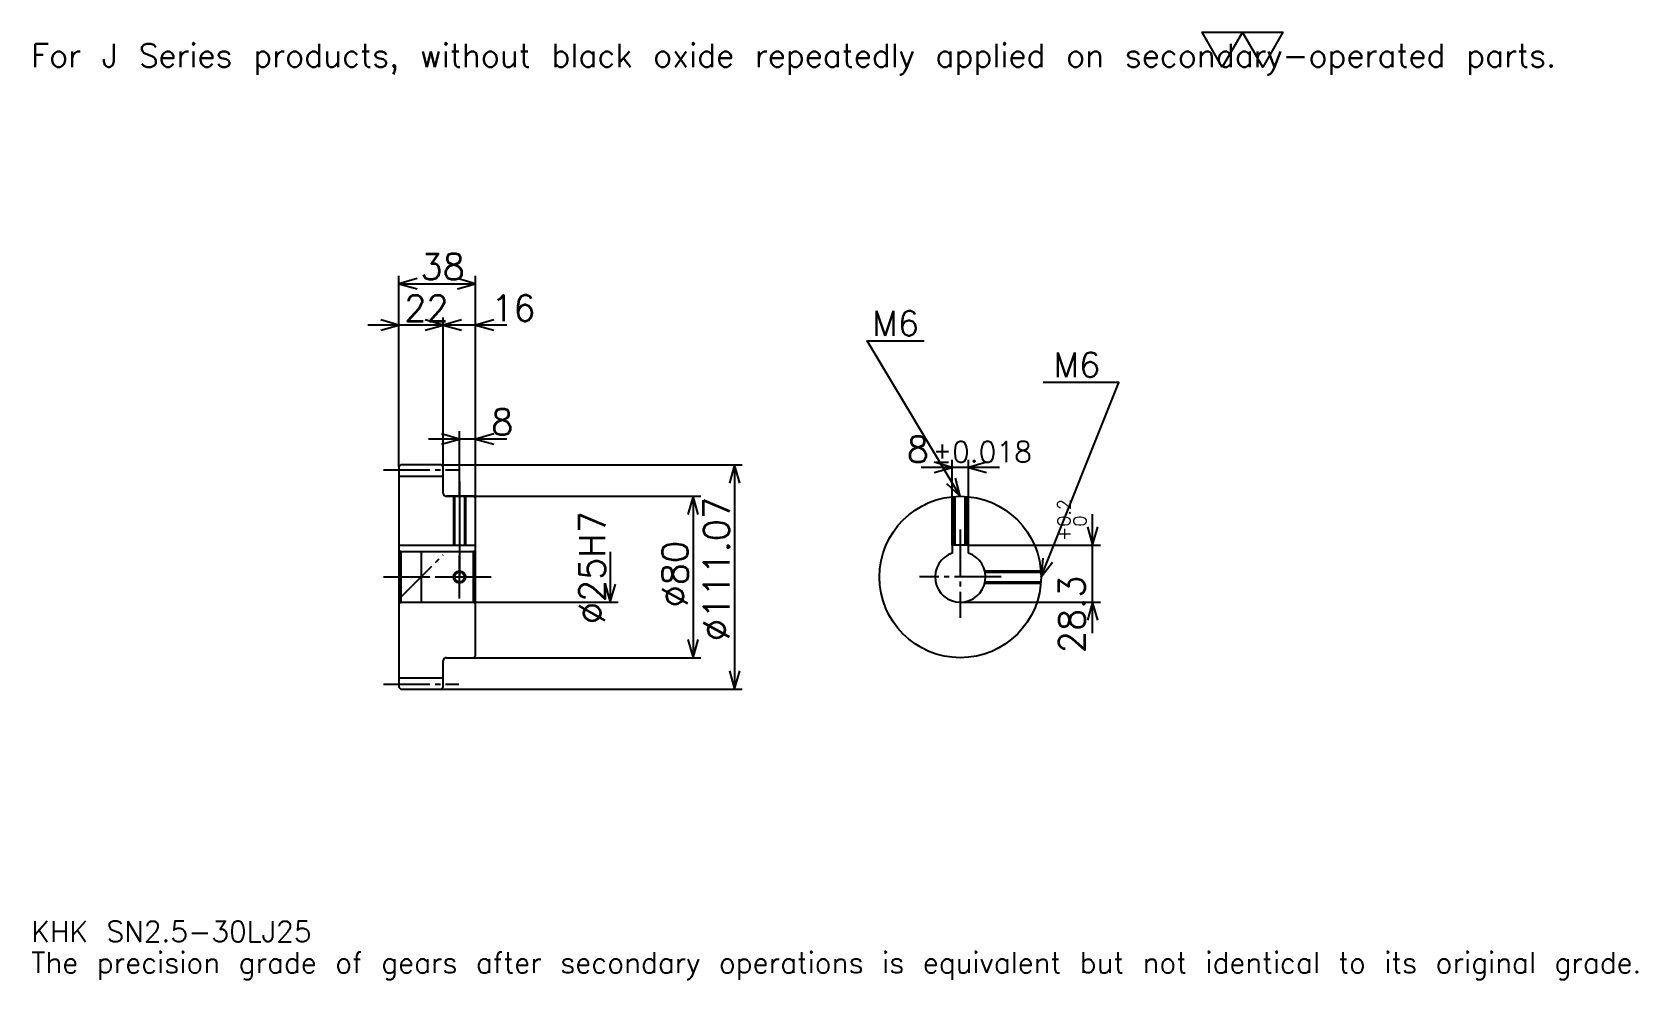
# Model space of a CAD drawing. Extents: x 26 to 822, y 9 to 479.
import ezdxf

# ---------------------------------------------------------------- set-up
doc = ezdxf.new("R2010")
doc.units = 0
doc.linetypes.add('DASHDOT', pattern=[30.782608, 23.086957, -2.565217, 2.565217, -2.565217])
doc.layers.get('0').update_dxf_attribs({"linetype": 'CONTINUOUS'})
doc.layers.add('DASHDOT', color=6, linetype='DASHDOT')
doc.styles.add('KANJI', font='TXT', dxfattribs={"bigfont": 'BIGFONT'})

msp = doc.modelspace()

# ---------------------------------------------------------------- linework, layer by layer
at = {"color": 5}
for p, q in [((207.782593, 264.598206), (207.782593, 358.228638)), ((245.782593, 264.598206), (245.782593, 358.228638)), ((207.782593, 354.380829), (245.782593, 354.380829)), ((229.782593, 264.598206), (229.782593, 337.706909)), ((245.173889, 333.85907), (192.391296, 333.85907)), ((261.173889, 333.85907), (214.391281, 333.85907)), ((237.782593, 264.598206), (237.782593, 281.272125)), ((261.173889, 277.424316), (222.391296, 277.424316)), ((207.782593, 263.598206), (207.782593, 264.598206)), ((228.782593, 264.598206), (245.782593, 264.598206)), ((229.782593, 263.598206), (229.782593, 264.598206)), ((237.782593, 249.065216), (237.782593, 264.598206)), ((237.782593, 249.065216), (237.782593, 264.598206)), ((245.782593, 264.598206), (377.891296, 264.598206)), ((245.782593, 248.065216), (245.782593, 264.598206)), ((374.043457, 264.598206), (374.043457, 153.532211)), ((505.260834, 263.343475), (466.478241, 263.343475)), ((481.869537, 224.865219), (481.869537, 267.191315)), ((489.869537, 224.865219), (489.869537, 267.191315)), ((231.282593, 249.065216), (245.782593, 249.065216)), ((245.782593, 249.065216), (357.369568, 249.065216)), ((353.521729, 249.065216), (353.521729, 169.065216)), ((551.434753, 181.17392), (551.434753, 240.256516)), ((489.869537, 224.865219), (555.282593, 224.865219)), ((312.478241, 221.565216), (312.478241, 196.565216)), ((245.782593, 196.565216), (316.32608, 196.565216)), ((485.869537, 196.565216), (555.282593, 196.565216)), ((231.282593, 169.065216), (245.782593, 169.065216)), ((245.782593, 169.065216), (357.369568, 169.065216)), ((228.782593, 153.532211), (245.782593, 153.532211)), ((245.782593, 153.532211), (377.891296, 153.532211))]:
    msp.add_line(p, q, dxfattribs=at)
at = {"color": 4}
for p, q in [((207.782593, 258.973206), (229.782593, 258.973206)), ((207.782593, 224.865219), (245.782593, 224.865219)), ((208.782593, 221.565216), (208.782593, 196.565216)), ((244.782593, 221.565216), (245.782593, 222.565216)), ((244.782593, 196.565216), (245.782593, 195.565216)), ((207.782593, 159.157211), (229.782593, 159.157211))]:
    msp.add_line(p, q, dxfattribs=at)
at = {"color": 7}
msp.add_line((218.782593, 221.891296), (218.782593, 196.239136), dxfattribs=at)
msp.add_lwpolyline([(615.652161, 461.739136), (605.647827, 479.080017), (645.665222, 479.080017), (635.660828, 461.739136), (625.656494, 479.080017), (615.652161, 461.739136)], dxfattribs=at)
at = {"color": 5}
for points in [[(216.760849, 356.946045), (207.782593, 354.380829), (216.760849, 351.815613)], [(236.804337, 351.815613), (245.782593, 354.380829), (236.804337, 356.946045)], [(198.804337, 331.293884), (207.782593, 333.85907), (198.804337, 336.424316)], [(220.804337, 331.293884), (229.782593, 333.85907), (220.804337, 336.424316)], [(238.760849, 336.424316), (229.782593, 333.85907), (238.760849, 331.293884)], [(254.760849, 336.424316), (245.782593, 333.85907), (254.760849, 331.293884)], [(485.869537, 249.065216), (439.695618, 326.021729), (467.913025, 326.021729)], [(525.869507, 209.065216), (564.347778, 305.5), (526.89563, 305.5)], [(228.804337, 274.85907), (237.782593, 277.424316), (228.804337, 279.989502)], [(254.760849, 279.989502), (245.782593, 277.424316), (254.760849, 274.85907)], [(376.608673, 255.619965), (374.043457, 264.598206), (371.478241, 255.619965)], [(472.891266, 260.778259), (481.869537, 263.343475), (472.891266, 265.908691)], [(498.847809, 265.908691), (489.869537, 263.343475), (498.847809, 260.778259)], [(479.050598, 255.444214), (485.869537, 249.065216), (483.449921, 258.083801)], [(356.086945, 240.08696), (353.521729, 249.065216), (350.956512, 240.08696)], [(548.869507, 233.843475), (551.434753, 224.865219), (554, 233.843475)], [(526.814331, 218.354828), (525.869507, 209.065216), (531.579407, 216.453506)], [(309.913025, 205.543472), (312.478241, 196.565216), (315.043457, 205.543472)], [(554, 187.58696), (551.434753, 196.565216), (548.869507, 187.58696)], [(350.956512, 178.043472), (353.521729, 169.065216), (356.086945, 178.043472)], [(371.478241, 162.510468), (374.043457, 153.532211), (376.608673, 162.510468)]]:
    msp.add_lwpolyline(points, dxfattribs=at)
at = {"color": 4}
for points in [[(229.782593, 250.565216), (229.782593, 263.598206), (228.782593, 264.598206), (208.782593, 264.598206), (207.782593, 263.598206), (207.782593, 195.565216)], [(231.282593, 169.065216), (244.782593, 169.065216), (245.782593, 170.065216), (245.782593, 248.065216), (244.782593, 249.065216), (231.282593, 249.065216)], [(234.782593, 249.065216), (234.782593, 224.865219)], [(235.322601, 249.065216), (235.322601, 224.865219)], [(240.242584, 249.065216), (240.242584, 224.865219)], [(240.782593, 249.065216), (240.782593, 224.865219)], [(482.869537, 224.865219), (482.869537, 248.95256)], [(483.409546, 224.865219), (483.409546, 248.989502)], [(488.329529, 224.865219), (488.329529, 248.989502)], [(488.869537, 224.865219), (488.869537, 248.95256)], [(489.869537, 220.907928), (489.869537, 224.865219), (481.869537, 224.865219), (481.869537, 220.907928)], [(207.782593, 195.565216), (208.782593, 196.565216), (244.782593, 196.565216), (244.782593, 221.565216), (208.782593, 221.565216), (207.782593, 222.565216)], [(498.004211, 212.065216), (525.756836, 212.065216)], [(498.125092, 211.525223), (525.793823, 211.525223)], [(498.004211, 206.065216), (525.756836, 206.065216)], [(498.125092, 206.605209), (525.793823, 206.605209)], [(207.782593, 195.565216), (207.782593, 154.532211), (208.782593, 153.532211), (228.782593, 153.532211), (229.782593, 154.532211), (229.782593, 167.565216)]]:
    msp.add_lwpolyline(points, dxfattribs=at)
for centre, radius in [((485.869537, 209.065216), 40), ((237.782593, 209.065216), 2.46)]:
    msp.add_circle(centre, radius, dxfattribs=at)
at = {"color": 7}
msp.add_circle((237.782593, 209.065216), 3, dxfattribs=at)
at = {"color": 4}
for centre, radius, start, end in [((231.282593, 250.565216), 1.5, 180, 270), ((485.869537, 209.065216), 12.5, 108.662925185, 71.337074815), ((231.282593, 167.565216), 1.5, 90, 180)]:
    msp.add_arc(centre, radius, start, end, dxfattribs=at)
at = {"layer": 'DASHDOT', "color": 7}
for p, q in [((200.086945, 262.098206), (237.478241, 262.098206)), ((237.782593, 249.065216), (237.782593, 209.065216)), ((485.869537, 232.560867), (485.869537, 188.869568)), ((207.782593, 198.065216), (229.782593, 220.065216)), ((200.086945, 209.065216), (253.478241, 209.065216)), ((506.065216, 209.065216), (465.673889, 209.065216)), ((200.086945, 156.032211), (237.478241, 156.032211))]:
    msp.add_line(p, q, dxfattribs=at)
for points in [[(237.782593, 256.760864), (237.782593, 217.169556)], [(237.782593, 198.369568), (237.782593, 219.760864)], [(227.086945, 209.065216), (248.478241, 209.065216)]]:
    msp.add_lwpolyline(points, dxfattribs=at)

# ---------------------------------------------------------------- texts
at = {"color": 7, "style": 'KANJI'}
for s, height, p in [('For J Series products, without black oxide repeatedly applied on secondary-operated parts.', 11.543478, (25.652174, 461.739136)), ('38', 12.826087, (218.445633, 356.432983)), ('22', 12.826087, (210.445633, 335.911255)), ('16', 12.826087, (253.478241, 335.911255)), ('M6', 12.313044, (442.260864, 328.586945)), ('M6', 12.313044, (532.026062, 308.065216)), ('8', 12.826087, (253.478241, 279.476471)), ('8', 12.826087, (459.393951, 265.908691)), ('%%p0.018', 10.26087, (472.09021, 265.908691)), ('KHK SN2.5-30LJ25', 10.26087, (25.652174, 28.217392)), ('The precision grade of gears after secondary operations is equivalent but not identical to its original grade.', 10.26087, (25.652174, 12.826087))]:
    msp.add_text(s, height=height, dxfattribs=at).set_placement(p)
for s, height, p in [('%%c111.07', 12.826087, (371.478241, 177.320648)), ('0.2', 6.413043, (540.404297, 234.012436)), ('%%c25H7', 12.826087, (309.913025, 185.657608)), ('0', 6.413043, (548.356506, 234.012436)), ('+', 6.413043, (540.404297, 226.829834)), ('%%c80', 12.826087, (350.956512, 193.994568)), ('28.3', 12.826087, (547.586914, 171.313446))]:
    msp.add_text(s, height=height, rotation=90, dxfattribs=at).set_placement(p)

doc.saveas('drawing.dxf')
